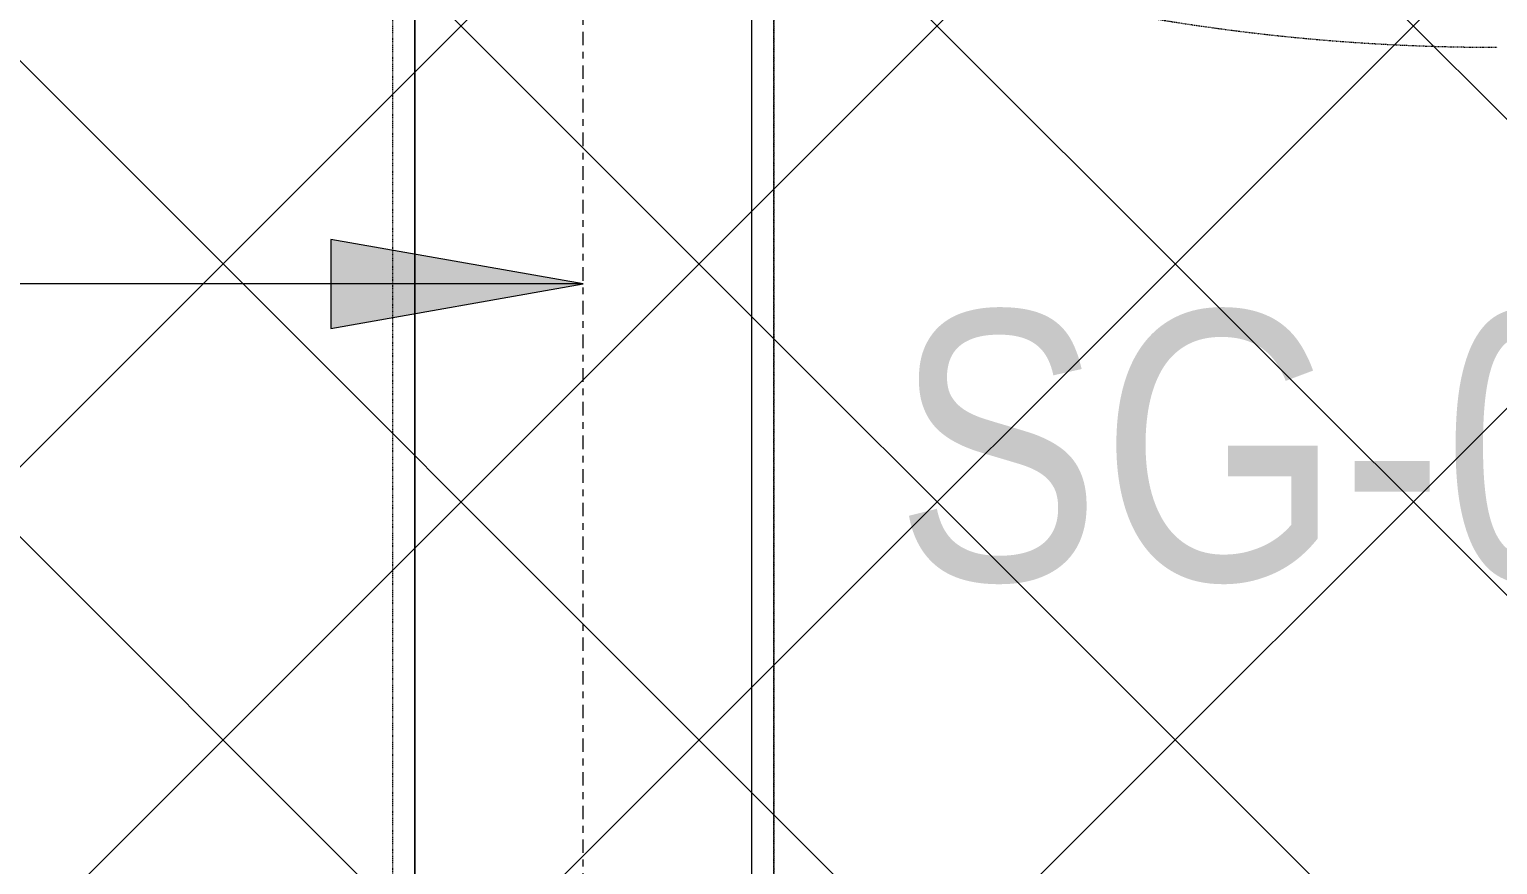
# Model space of a CAD drawing. Header units: inches. Extents: x -83664 to 20107, y -47222 to 19398.
# Drawn here: x -53836 to -52528, y -14267 to -13522 of the extents above; entities that cross this region are included whole.
import ezdxf

# ---------------------------------------------------------------- set-up
doc = ezdxf.new("R2010")
doc.units = ezdxf.units.IN
doc.header["$MEASUREMENT"] = 0
doc.linetypes.add('Center', pattern=[29.999999, 12, -6, 6, -6])
doc.linetypes.add('Hidden 0_50', pattern=[1.0584, 0.5292, -0.5292])
for name, color, linetype, lineweight in [('A-DETL-GENF', 7, 'Continuous', 9), ('G-ANNO-TEXT', 7, 'Continuous', 9), ('M-HVAC-DUCT-CNTR', 7, 'Center', 9), ('M-HVAC-DUCT-IDEN', 7, 'Continuous', 18)]:
    doc.layers.add(name, color=color, linetype=linetype, lineweight=lineweight)
doc.layers.add('M-HVAC-DUCT', color=7, linetype='Continuous', lineweight=9, true_color=0xffe97f)
doc.styles.add('Arial Narrow_21', font='ARIALN.TTF', dxfattribs={"height": 240})

# ---------------------------------------------------------------- blocks, each defined once
blk = doc.blocks.new('TEMW-SMBZ-HO-BM-HVAC-00002_rvt-1-FIRST FLOOR AC CONDITIONING LAYOUT - PART A')
at = {"layer": 'M-HVAC-DUCT', "color": 30, "linetype": 'Hidden 0_50', "true_color": 0xff7f00}
for p, q in [((97944.1, 86306.9), (97944.1, 82225.8)), ((97944.1, 86306.9), (97944.1, 82225.8)), ((98284.1, 82225.8), (98284.1, 86306.9)), ((98284.1, 86306.9), (98284.1, 82225.8))]:
    blk.add_line(p, q, dxfattribs=at)
at = {"layer": 'M-HVAC-DUCT', "color": 30, "true_color": 0xff7f00}
for p, q in [((97964.1, 82225.8), (97964.1, 86306.9)), ((97964.1, 86306.9), (97964.1, 82225.8)), ((98264.1, 86306.9), (98264.1, 82225.8)), ((98264.1, 86306.9), (98264.1, 82225.8))]:
    blk.add_line(p, q, dxfattribs=at)
at = {"layer": 'M-HVAC-DUCT', "color": 6, "linetype": 'Hidden 0_50', "true_color": 0xff00ff}
blk.add_arc((98929, 86666.4), 1832.5, 180, 270, dxfattribs=at)
blk.add_arc((98929, 86666.4), 1832.5, 180, 270, dxfattribs=at)
at = {"layer": 'M-HVAC-DUCT-CNTR', "color": 30, "true_color": 0xff7f00}
blk.add_line((98114.1, 82225.8), (98114.1, 86306.9), dxfattribs=at)
blk = doc.blocks.new('TEMW-SMBZ-HO-BM-HVAC-00002_rvt-2-FIRST FLOOR AC CONDITIONING LAYOUT - PART A')
at = {"layer": 'M-HVAC-DUCT', "color": 30, "linetype": 'Hidden 0_50', "true_color": 0xff7f00}
for p, q in [((97944.1, 86306.9), (97944.1, 82225.8)), ((97944.1, 86306.9), (97944.1, 82225.8)), ((98284.1, 82225.8), (98284.1, 86306.9)), ((98284.1, 86306.9), (98284.1, 82225.8))]:
    blk.add_line(p, q, dxfattribs=at)
at = {"layer": 'M-HVAC-DUCT', "color": 30, "true_color": 0xff7f00}
for p, q in [((97964.1, 82225.8), (97964.1, 86306.9)), ((97964.1, 86306.9), (97964.1, 82225.8)), ((98264.1, 86306.9), (98264.1, 82225.8)), ((98264.1, 86306.9), (98264.1, 82225.8))]:
    blk.add_line(p, q, dxfattribs=at)
at = {"layer": 'M-HVAC-DUCT', "color": 6, "linetype": 'Hidden 0_50', "true_color": 0xff00ff}
blk.add_arc((98929, 86666.4), 1832.5, 180, 270, dxfattribs=at)
blk.add_arc((98929, 86666.4), 1832.5, 180, 270, dxfattribs=at)
at = {"layer": 'M-HVAC-DUCT-CNTR', "color": 30, "true_color": 0xff7f00}
blk.add_line((98114.1, 82225.8), (98114.1, 86306.9), dxfattribs=at)

msp = doc.modelspace()

# ---------------------------------------------------------------- hatches: boundary and pattern name
at = {"layer": 'A-DETL-GENF', "true_color": 0xff0000}
h = msp.add_hatch(dxfattribs=at)
h.set_pattern_fill('FP_59', color=1, style=0, pattern_type=2)
h.set_pattern_definition([(45, (-151456.65, -98372.2), (-212.13203, 212.13203), []), (135, (-151456.65, -98372.2), (-212.13203, -212.13203), [])])
h.paths.add_polyline_path([(-62993, -37189.5), (-27297.3, -37189.5), (-27297.3, -98.4), (-62993, -98.4), (-62993, -33333)])
at = {"layer": 'M-HVAC-DUCT-IDEN', "lineweight": 9}
msp.add_hatch(color=256, dxfattribs=at).paths.add_polyline_path([(-53342.6, -13749.3), (-53567.6, -13709.7), (-53567.6, -13789)])

# ---------------------------------------------------------------- linework, layer by layer
for p, q in [((-53342.6, -13749.3), (-53567.6, -13709.7)), ((-53567.6, -13709.7), (-53567.6, -13789)), ((-53342.6, -13749.3), (-55102.6, -13749.3)), ((-53567.6, -13789), (-53342.6, -13749.3))]:
    msp.add_line(p, q, dxfattribs=at)

# ---------------------------------------------------------------- block references
at = {"lineweight": 5}
for name in ['TEMW-SMBZ-HO-BM-HVAC-00002_rvt-1-FIRST FLOOR AC CONDITIONING LAYOUT - PART A', 'TEMW-SMBZ-HO-BM-HVAC-00002_rvt-2-FIRST FLOOR AC CONDITIONING LAYOUT - PART A']:
    msp.add_blockref(name, (-151456.7, -98372.2), dxfattribs=at)

# ---------------------------------------------------------------- texts
at = {"layer": 'G-ANNO-TEXT', "insert": (-53064.7, -13773.5), "char_height": 240, "width": 998.101, "attachment_point": 1, "style": 'Arial Narrow_21'}
msp.add_mtext('SG-01', dxfattribs=at)

doc.saveas('drawing.dxf')
